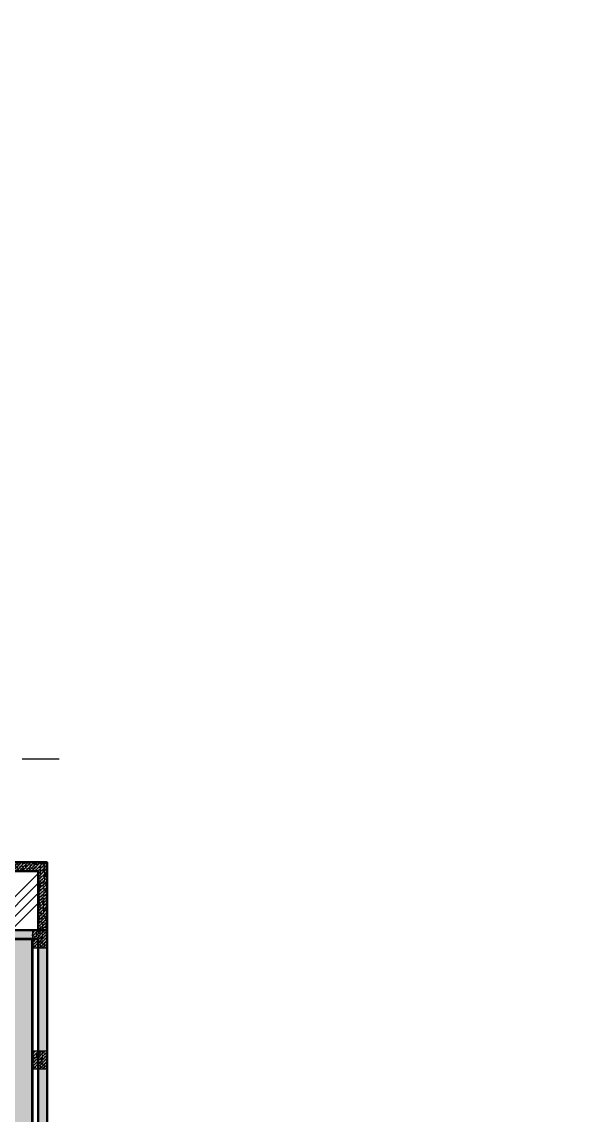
# Model space of a CAD drawing. Extents: x -1338203 to 1886333, y -530034 to 1031844.
# Drawn here: x 778362 to 797106, y 253462 to 290499 of the extents above; entities that cross this region are included whole.
import ezdxf

# ---------------------------------------------------------------- set-up
doc = ezdxf.new("R2010")
doc.units = 0
doc.header["$LTSCALE"] = 1000
doc.header["$MEASUREMENT"] = 0
doc.linetypes.add('$2$DASH', pattern=[0.35, 0.25, -0.1])
for name, color, linetype in [('$0$DIM_SYMB', 3, 'Continuous'), ('A-001-人防参照B1$0$PUB_HATCH', 8, 'Continuous'), ('S001地下一墙柱$0$0S-CW-HATCH', 251, 'Continuous'), ('S001地下一墙柱$0$0S-CW-HATCH-UP', 251, 'Continuous'), ('S001地下一墙柱$0$S001地下一墙柱$0$0S-CC-LINE', 52, 'Continuous'), ('S001地下一墙柱$0$S001地下一墙柱$0$0S-CW-HATCH', 251, 'Continuous'), ('S001地下一墙柱$0$S001地下一墙柱$0$0S-CW-HATCH-UP', 251, 'Continuous')]:
    doc.layers.add(name, color=color, linetype=linetype)
doc.layers.add('AAD-A-PROOF', color=30, linetype='Continuous', plot=False)
doc.layers.add('p-a-wall', color=7, linetype='Continuous', lineweight=50)
doc.layers.add('p-h-walkable', color=7, linetype='Continuous', lineweight=70, true_color=0xf0f0f0)
pattern_1 = [(45, (-0.0001, 0.0004), (-53.0330086, 53.0330086), []), (50, (-0.0001, 0.0004), (215.178055, -18.82564), [22.5, -247.5]), (355, (-0.0001, 0.0004), (-41.6254, 225.65764), [18, -198]), (100.4514, (17.93, -1.57), (173.552815, 206.83186), [19.122057, -210.342634]), (46.1842, (-0.0001, 60), (320.172315, -49.655704), [33.75, -371.25]), (96.6356, (26.68, 55.86), (280.39881, 292.23536), [28.68309, -315.5139]), (351.1842, (-0.0001, 60), (280.39858, 292.23558), [27, -297]), (21, (30, 45), (179.072116, -120.785667), [22.5, -247.5]), (326, (30, 45), (72.9946, 217.545014), [18, -198]), (71.4514, (44.92, 34.93), (252.06679, 96.75915), [19.122057, -210.342634]), (37.5, (-0.0001, 0.0004), (3.6479566, 99.868156), [0, -195.6, 0, -201, 0, -198.75]), (7.5, (-0.0001, 0.0004), (78.920861, 118.323514), [0, -114.6, 0, -191.1, 0, -75.75]), (327.5, (-66.9, 0.0004), (160.146731, -6.7664615), [0, -75, 0, -234, 0, -310.5]), (317.5, (-96.9, 0.0004), (174.95585, 30.031495), [0, -97.5, 0, -155.4, 0, -220.5])]

# ---------------------------------------------------------------- blocks, each defined once
blk = doc.blocks.new('A-001-人防参照B1')
at = {"layer": 'A-001-人防参照B1$0$PUB_HATCH'}
h = blk.add_hatch(dxfattribs=at)
h.set_pattern_fill('ANSI34', color=256, scale=150)
h.set_pattern_definition([(45, (0, 0), (-1010.28, 1010.28), []), (45, (336.8, 0), (-1010.28, 1010.28), []), (45, (673.5, 0), (-1010.28, 1010.28), []), (45, (1010.3, 0), (-1010.28, 1010.28), [])])
h.paths.add_polyline_path([(9891, -47160), (12551, -47160), (12551, -45160), (9891, -45160)])
blk.add_lwpolyline([(9891, -47160), (12551, -47160), (12551, -45160), (9891, -45160)], close=True, dxfattribs=at)
blk = doc.blocks.new('剖面位置')
at = {"layer": '$0$DIM_SYMB', "linetype": '$2$DASH', "ltscale": 5}
blk.add_lwpolyline([(13257, -41366), (-263305, -41366)], dxfattribs=at)
blk.add_lwpolyline([(13257, -41366), (-263305, -41366)], dxfattribs=at)

msp = doc.modelspace()

# ---------------------------------------------------------------- hatches: boundary and pattern name
at = {"layer": 'p-h-walkable', "ltscale": 0.002}
h = msp.add_hatch(color=256, dxfattribs=at)
h.dxf.hatch_style = 1
h.paths.add_polyline_path([(633826.6, 244460.7), (640276.6, 244575.6), (640576.6, 234544.8), (645576.7, 234544.6), (645576.7, 209278.9), (732355.9, 209029), (732355.1, 235229.9), (738506.7, 235229.9), (738506.6, 268838.9), (732734.3, 268838.9), (732734.3, 272898.9), (711963.1, 272898.9), (711963.1, 278984.7), (717256.7, 278984.7), (717256.7, 284049), (733571.6, 284135.6), (733996.6, 290449.1), (739216.6, 290449.1), (739766.6, 284299.1), (754626.6, 284299.1), (755296.6, 290449.1), (760516.6, 290449.1), (760816.6, 283049.1), (760816.3, 275879.2), (775122.6, 275879.2), (776006.6, 274138.9), (776006.6, 259429.1), (778716.6, 259429.1), (778716.6, 238849.1), (783416.6, 238849.1), (783416.6, 237229.1), (782066.6, 237229.1), (782066.6, 234429.1), (779546.6, 234429.1), (779546.6, 237129.1), (773916.6, 237129.1), (773916.6, 243229.1), (764306.6, 243225.6), (764306.6, 236639.1), (760766.6, 236639.1), (760766.6, 234429.1), (758246.6, 234429.1), (758246.6, 238649.1), (762116.6, 238649.1), (762116.6, 243225.6), (748656.6, 243225.6), (748756.3, 207529.1), (800106.6, 207528.9), (800206.7, 201639.7), (812908.2, 202239.1), (812576.6, 180449.3), (744206, 180449.3), (744206, 173439), (728556.7, 173439), (728556.6, 122289.1), (746356.6, 122289.1), (750916.6, 132325.6), (842896.6, 132325.6), (843211.6, 121345.6), (839116.6, 121345.6), (839116.6, 93449.1), (864906.6, 93449.1), (864906.6, 79694), (875856.6, 74929.1), (875856.6, 65749.1), (834560.6, 65749.1), (839142.9, 28436.3), (869465.5, 32160.2), (871163.4, 18334), (873704.3, 18646.1), (877328.9, 5540.2), (761876.2, -8638.5), (761133.2, 2082.3), (764950.9, 5291.5), (763253.1, 19116.3), (799242.7, 23536.1), (793807.6, 65749.1), (750756.6, 65749.1), (751556.6, 81645.6), (636016.6, 81645.6), (636016.6, 96345.6), (629416.6, 96345.6), (629416.6, 118203.2), (622306.6, 118203.2), (622286.6, 139083.2), (644406.6, 137003.2), (644406.6, 129968.2), (656656.6, 129968.2), (656406.6, 138083.2), (712156.6, 138083.2), (711856.6, 184449.1), (581811.6, 184349.1), (581826.6, 197199.1), (585876.6, 197449.1), (585976.6, 209279), (629226.6, 209578.9), (628926.8, 236145.4), (633826.6, 236145.6)])
at = {"layer": 'S001地下一墙柱$0$0S-CW-HATCH', "ltscale": 0.002}
h = msp.add_hatch(color=256, dxfattribs=at)
h.dxf.hatch_style = 1
h.paths.add_polyline_path([(776256.6, 261729.1), (776256.6, 262029.1), (779216.6, 262029.1), (779216.6, 259729.1), (778916.6, 259729.1), (778916.6, 261729.1)])
h = msp.add_hatch(color=256, dxfattribs=at)
h.dxf.hatch_style = 1
h.paths.add_polyline_path([(760966.6, 259728.9), (779216.6, 259729.1), (779216.6, 245699.1), (778916.6, 245699.1), (778916.6, 259429.1), (760966.6, 259429.1)])
at = {"layer": 'S001地下一墙柱$0$0S-CW-HATCH-UP', "ltscale": 0.002}
h = msp.add_hatch(dxfattribs=at)
h.set_pattern_fill('钢筋混凝土', color=256, scale=30)
h.set_pattern_definition(pattern_1)
h.paths.add_polyline_path([(776256.6, 261729.1), (776256.6, 262029.1), (779216.6, 262029.1), (779216.6, 259729.1), (778916.6, 259729.1), (778916.6, 261729.1)])
h = msp.add_hatch(dxfattribs=at)
h.set_pattern_fill('钢筋混凝土', color=256, scale=30)
h.set_pattern_definition(pattern_1)
h.paths.add_polyline_path([(760966.6, 259728.9), (779216.6, 259729.1), (779216.6, 245699.1), (778916.6, 245699.1), (778916.6, 259429.1), (760966.6, 259429.1)])
at = {"layer": 'S001地下一墙柱$0$S001地下一墙柱$0$0S-CW-HATCH'}
h = msp.add_hatch(color=256, dxfattribs=at)
h.dxf.hatch_style = 1
h.paths.add_polyline_path([(779216.6, 259729.1), (778716.6, 259729.1), (778716.6, 259129.1), (779216.6, 259129.1)])
h = msp.add_hatch(color=256, dxfattribs=at)
h.dxf.hatch_style = 1
h.paths.add_polyline_path([(779216.6, 255629.1), (778716.6, 255629.1), (778716.6, 255029.1), (779216.6, 255029.1)])
at = {"layer": 'S001地下一墙柱$0$S001地下一墙柱$0$0S-CW-HATCH-UP'}
h = msp.add_hatch(dxfattribs=at)
h.set_pattern_fill('钢筋混凝土', color=256, scale=30)
h.set_pattern_definition([(45, (811527.33, 268680.79), (-53.03301, 53.03301), []), (50, (811527.33, 268680.79), (215.1781, -18.8256), [22.5, -247.5]), (355, (811527.33, 268680.8), (-41.6254, 225.6576), [18, -198]), (100.4514, (811545.26, 268679.22), (173.5528, 206.8319), [19.122, -210.3426]), (46.1842, (811527.33, 268740.8), (320.1723, -49.6557), [33.75, -371.25]), (96.6356, (811554, 268736.65), (280.3988, 292.2354), [28.683, -315.514]), (351.1842, (811527.33, 268740.8), (280.3986, 292.2356), [27, -297]), (21, (811557.33, 268725.79), (179.0721, -120.7857), [22.5, -247.5]), (326, (811557.33, 268725.8), (72.9946, 217.545), [18, -198]), (71.4514, (811572.25, 268715.73), (252.0668, 96.7591), [19.122, -210.3426]), (37.5, (811527.33, 268680.79), (3.64796, 99.86816), [0, -195.6, 0, -201, 0, -198.75]), (7.5, (811527.33, 268680.79), (78.92086, 118.3235), [0, -114.6, 0, -191.1, 0, -75.75]), (327.5, (811460.43, 268680.79), (160.14673, -6.76646), [0, -75, 0, -234, 0, -310.5]), (317.5, (811430.43, 268680.79), (174.95585, 30.0315), [0, -97.5, 0, -155.4, 0, -220.5])])
h.paths.add_polyline_path([(779216.6, 259729.1), (778716.6, 259729.1), (778716.6, 259129.1), (779216.6, 259129.1)])
h = msp.add_hatch(dxfattribs=at)
h.set_pattern_fill('钢筋混凝土', color=256, scale=30)
h.set_pattern_definition([(45, (811527.33, 264580.8), (-53.03301, 53.03301), []), (50, (811527.33, 264580.8), (215.1781, -18.8256), [22.5, -247.5]), (355, (811527.33, 264580.8), (-41.6254, 225.6576), [18, -198]), (100.4514, (811545.26, 264579.23), (173.5528, 206.8319), [19.122, -210.3426]), (46.1842, (811527.33, 264640.8), (320.1723, -49.6557), [33.75, -371.25]), (96.6356, (811554, 264636.66), (280.3988, 292.2354), [28.683, -315.514]), (351.1842, (811527.33, 264640.8), (280.3986, 292.2356), [27, -297]), (21, (811557.33, 264625.8), (179.0721, -120.7857), [22.5, -247.5]), (326, (811557.33, 264625.8), (72.9946, 217.545), [18, -198]), (71.4514, (811572.25, 264615.74), (252.0668, 96.7591), [19.122, -210.3426]), (37.5, (811527.33, 264580.8), (3.64796, 99.86816), [0, -195.6, 0, -201, 0, -198.75]), (7.5, (811527.33, 264580.8), (78.92086, 118.3235), [0, -114.6, 0, -191.1, 0, -75.75]), (327.5, (811460.43, 264580.8), (160.14673, -6.76646), [0, -75, 0, -234, 0, -310.5]), (317.5, (811430.43, 264580.8), (174.95585, 30.0315), [0, -97.5, 0, -155.4, 0, -220.5])])
h.paths.add_polyline_path([(779216.6, 255629.1), (778716.6, 255629.1), (778716.6, 255029.1), (779216.6, 255029.1)])

# ---------------------------------------------------------------- linework, layer by layer
at = {"layer": 'p-a-wall', "ltscale": 0.002}
for points in [[(776256.6, 261729.1), (776256.6, 262029.1), (779216.6, 262029.1), (779216.6, 259729.1), (778916.6, 259729.1), (778916.6, 261729.1)], [(760966.6, 259728.9), (779216.6, 259729.1), (779216.6, 245699.1), (778916.6, 245699.1), (778916.6, 259429.1), (760966.6, 259429.1)]]:
    msp.add_lwpolyline(points, close=True, dxfattribs=at)
at = {"layer": 'p-h-walkable', "ltscale": 0.002, "const_width": 100}
msp.add_lwpolyline([(738506.7, 235229.9), (738506.6, 268838.9), (732734.3, 268838.9), (732734.3, 272898.9), (711963.1, 272898.9), (711963.1, 278984.7), (717256.7, 278984.7), (717256.7, 284049), (733571.6, 284135.6), (733996.6, 290449.1), (739216.6, 290449.1), (739766.6, 284299.1), (754626.6, 284299.1), (755296.6, 290449.1), (760516.6, 290449.1), (760816.6, 283049.1), (760816.3, 275879.2), (775122.6, 275879.2), (776006.6, 274138.9), (776006.6, 259429.1), (778716.6, 259429.1), (778716.6, 238849.1)], dxfattribs=at)
at = {"layer": 'S001地下一墙柱$0$S001地下一墙柱$0$0S-CC-LINE'}
for points in [[(779216.6, 259729.1), (778716.6, 259729.1), (778716.6, 259129.1), (779216.6, 259129.1)], [(779216.6, 255629.1), (778716.6, 255629.1), (778716.6, 255029.1), (779216.6, 255029.1)]]:
    msp.add_lwpolyline(points, close=True, dxfattribs=at)

# ---------------------------------------------------------------- block references
msp.add_blockref('A-001-人防参照B1', (766365.4, 306889.1))
at = {"layer": 'AAD-A-PROOF'}
msp.add_blockref('剖面位置', (766365.4, 306889.1), dxfattribs=at)

doc.saveas('drawing.dxf')
